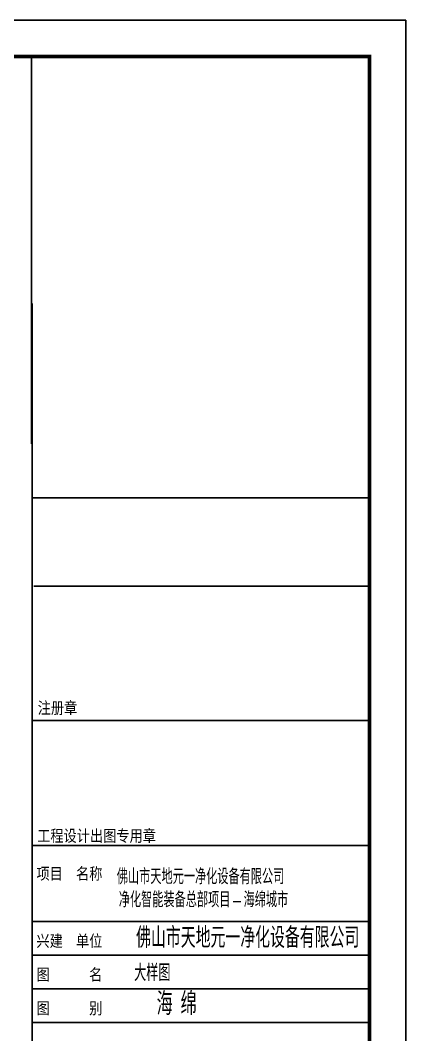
# Model space of a CAD drawing. Header units: millimetres. Extents: x 684779 to 686470, y 2544898 to 2545979.
# Drawn here: x 686410.5 to 686463.5, y 2545258.9 to 2545398.8 of the extents above; entities that cross this region are included whole.
import ezdxf

# ---------------------------------------------------------------- set-up
doc = ezdxf.new("R2010")
doc.units = ezdxf.units.MM
for name, color, linetype in [('13', 13, 'Continuous'), ('14', 14, 'Continuous'), ('PUB_TITLE', 4, 'Continuous')]:
    doc.layers.add(name, color=color, linetype=linetype)
doc.styles.add('_TCH_AXIS', font='COMPLEX', dxfattribs={"bigfont": 'GBCBIG'})
doc.styles.add('_TCH_DIM', font='SIMPLEX', dxfattribs={"bigfont": 'GBCBIG'})
doc.styles.add('HZTXT', font='romane.shx', dxfattribs={"width": 0.7, "bigfont": 'hztxt.shx'})
doc.styles.add('宋体', font='')
doc.styles.get('宋体').set_extended_font_data('SimSun')

# ---------------------------------------------------------------- blocks, each defined once
blk = doc.blocks.new('43TGREGEHE')
at = {"layer": '14', "color": 14}
for p, q in [((685733.1, 2545802.15), (685733.1, 2545520.88)), ((685733.1, 2545802.15), (685733.1, 2545520.88)), ((685811.76, 2545756.76), (685733.1, 2545756.76)), ((685733.5, 2545736.11), (685812.16, 2545736.11)), ((685733.31, 2545704.74), (685811.97, 2545704.74)), ((685733.31, 2545675.46), (685811.97, 2545675.46)), ((685733.1, 2545657.75), (685811.76, 2545657.75)), ((685733.1, 2545649.88), (685811.76, 2545649.88)), ((685733.1, 2545642.01), (685811.76, 2545642.01)), ((685733.1, 2545634.15), (685811.76, 2545634.15))]:
    blk.add_line(p, q, dxfattribs=at)
at = {"layer": '13', "color": 7, "style": '_TCH_DIM'}
for s, height, p in [('佛山市天地元一净化设备有限公司', 3.617, (685752.84, 2545666.44)), ('净化智能装备总部项目', 3.617, (685753.29, 2545661.05)), ('海绵城市', 3.617, (685782.4, 2545661.05)), ('佛山市天地元一净化设备有限公司', 4.8227, (685757.33, 2545651.57))]:
    blk.add_text(s, height=height, dxfattribs=at).set_placement(p)
at = {"layer": '13', "color": 7}
for s, height, style, width, p in [('-', 3.19, '_TCH_DIM', 0.705882, (685779.62, 2545661.05)), ('海', 5.35, 'HZTXT', 0.7, (685762.12, 2545635.84)), ('绵', 5.35, 'HZTXT', 0.7, (685767.71, 2545635.84))]:
    blk.add_text(s, height=height, dxfattribs=dict(at, style=style, width=width)).set_placement(p)
at = {"layer": '14', "color": 14, "style": '宋体', "width": 0.82}
for s, p in [('注册章', (685734.37, 2545706.28)), ('工程设计出图专用章', (685734.25, 2545676.39)), ('项目  名称', (685734.08, 2545667.54)), ('兴建  单位', (685734.08, 2545651.81)), ('图      名', (685734.08, 2545643.95)), ('图      别', (685734.08, 2545636.08))]:
    blk.add_text(s, height=2.753, dxfattribs=at).set_placement(p)

msp = doc.modelspace()

# ---------------------------------------------------------------- linework, layer by layer
at = {"layer": '14', "color": 14}
msp.add_lwpolyline([(686412.04, 2545340.377), (686412.04, 2545393.776)], dxfattribs=at)
at = {"layer": 'PUB_TITLE', "linetype": 'Continuous'}
msp.add_lwpolyline([(686166.54, 2545188.776), (686463.54, 2545188.776), (686463.54, 2545398.776), (686166.54, 2545398.776)], close=True, dxfattribs=at)
at = {"layer": 'PUB_TITLE', "linetype": 'Continuous', "const_width": 0.5}
msp.add_lwpolyline([(686179.04, 2545193.776), (686458.54, 2545193.776), (686458.54, 2545393.776), (686179.04, 2545393.776)], close=True, dxfattribs=at)

# ---------------------------------------------------------------- block references
at = {"xscale": 0.59, "yscale": 0.59, "zscale": 0.59}
msp.add_blockref('43TGREGEHE', (281829.603, 1043336.454), dxfattribs=at)

# ---------------------------------------------------------------- texts
at = {"layer": '13', "color": 7, "style": '_TCH_AXIS'}
msp.add_text('大样图', height=2.3203, dxfattribs=at).set_placement((686426.151, 2545266.291))

doc.saveas('drawing.dxf')
